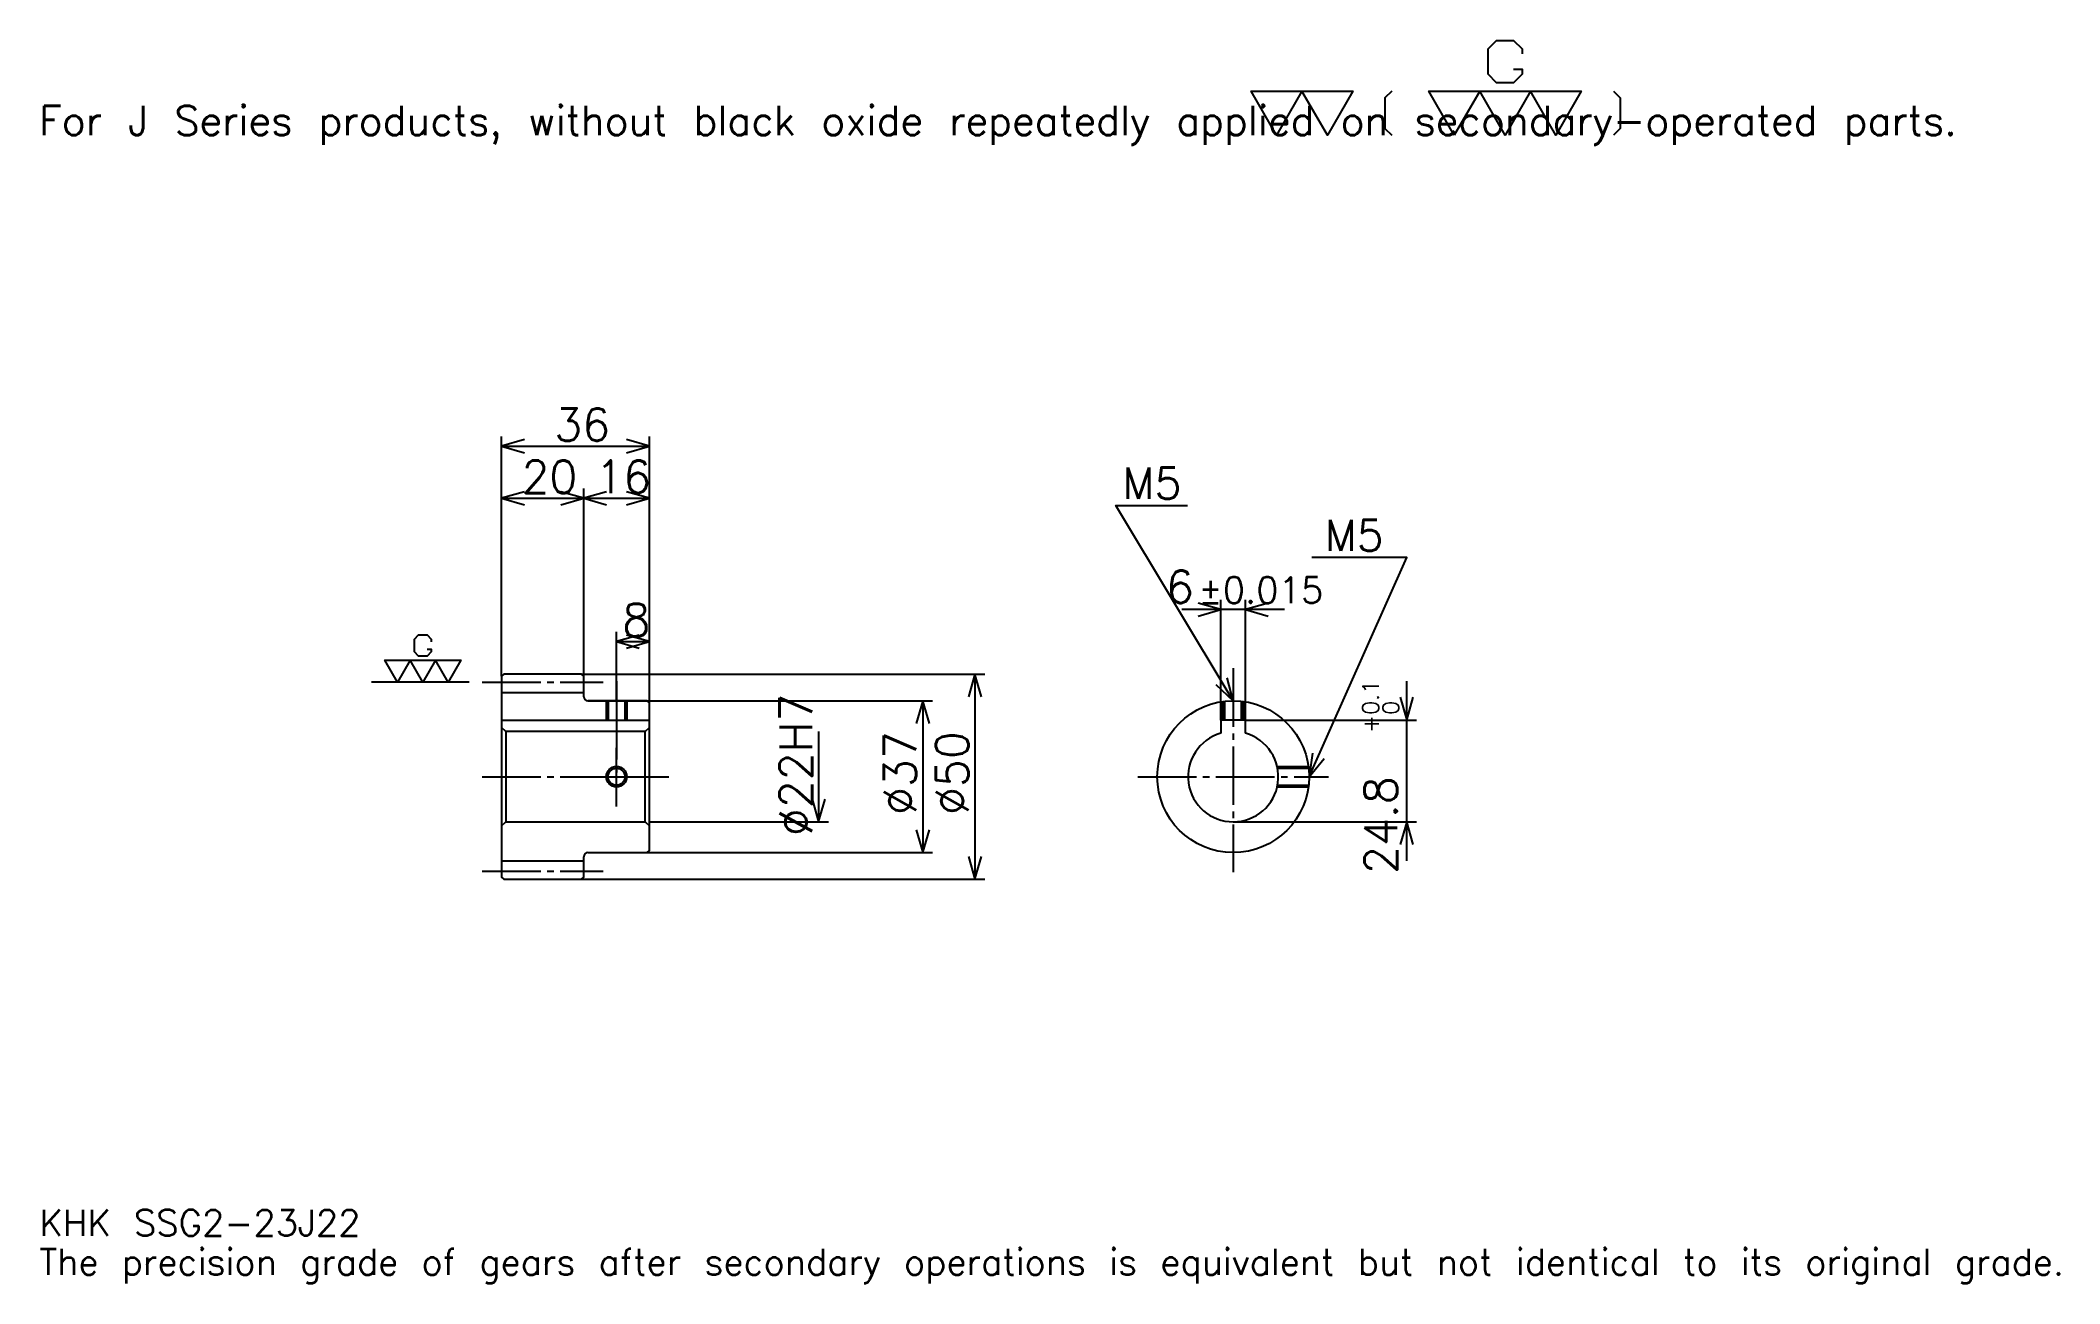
# Model space of a CAD drawing. Extents: x 16 to 508, y 6 to 309.
import ezdxf

# ---------------------------------------------------------------- set-up
doc = ezdxf.new("R2010")
doc.units = 0
doc.linetypes.add('DASHDOT', pattern=[19.04348, 14.282609, -1.586957, 1.586957, -1.586957])
doc.layers.get('0').update_dxf_attribs({"linetype": 'CONTINUOUS'})
doc.layers.add('DASHDOT', color=6, linetype='DASHDOT')
doc.styles.add('KANJI', font='TXT', dxfattribs={"bigfont": 'BIGFONT'})

msp = doc.modelspace()

# ---------------------------------------------------------------- linework, layer by layer
at = {"color": 5}
for p, q in [((128.543472, 154.336945), (128.543472, 212.260864)), ((164.543472, 154.336945), (164.543472, 212.260864)), ((128.543472, 209.880432), (164.543472, 209.880432)), ((128.543472, 197.184769), (148.543472, 197.184769)), ((148.543472, 154.336945), (148.543472, 199.565201)), ((148.543472, 197.184769), (164.543472, 197.184769)), ((303.82608, 143.136948), (303.82608, 172.434769)), ((309.82608, 143.136948), (309.82608, 172.434769)), ((319.347839, 170.054337), (294.304321, 170.054337)), ((156.543472, 154.336945), (156.543472, 164.652161)), ((156.543472, 162.271729), (164.543472, 162.271729)), ((128.543472, 153.836945), (128.543472, 154.336945)), ((148.043472, 154.336945), (164.543472, 154.336945)), ((148.543472, 153.836945), (148.543472, 154.336945)), ((156.543472, 147.836945), (156.543472, 154.336945)), ((156.543472, 147.836945), (156.543472, 154.336945)), ((164.543472, 154.336945), (246.271729, 154.336945)), ((164.543472, 147.336945), (164.543472, 154.336945)), ((243.891296, 154.336945), (243.891296, 104.336945)), ((349.130432, 108.815208), (349.130432, 152.658691)), ((149.543472, 147.836945), (164.543472, 147.836945)), ((164.543472, 147.836945), (233.57608, 147.836945)), ((231.195648, 147.836945), (231.195648, 110.836945)), ((309.82608, 143.136948), (351.510864, 143.136948)), ((205.804337, 140.336945), (205.804337, 118.336945)), ((164.543472, 118.336945), (208.184769, 118.336945)), ((306.82608, 118.336945), (351.510864, 118.336945)), ((149.543472, 110.836945), (164.543472, 110.836945)), ((164.543472, 110.836945), (233.57608, 110.836945)), ((148.043472, 104.336945), (164.543472, 104.336945)), ((164.543472, 104.336945), (246.271729, 104.336945))]:
    msp.add_line(p, q, dxfattribs=at)
at = {"color": 7}
msp.add_line((120.608688, 152.336945), (96.804344, 152.336945), dxfattribs=at)
at = {"color": 4}
for p, q in [((128.543472, 149.836945), (148.543472, 149.836945)), ((128.543472, 143.136948), (164.543472, 143.136948)), ((129.543472, 140.336945), (129.543472, 118.336945)), ((163.543472, 140.336945), (164.543472, 141.336945)), ((163.543472, 118.336945), (164.543472, 117.336945)), ((128.543472, 108.836945), (148.543472, 108.836945))]:
    msp.add_line(p, q, dxfattribs=at)
at = {"color": 7}
for points in [[(375.156525, 301.743896), (377.219543, 301.743896), (377.219543, 300.506073), (375.156525, 298.443024), (371.030426, 298.443024), (368.967377, 300.506073), (368.967377, 306.69519), (371.030426, 308.75824), (375.156525, 308.75824), (377.219543, 306.69519), (377.219543, 305.457367)], [(317.391296, 285.652161), (311.202179, 296.379974), (335.958679, 296.379974), (329.769562, 285.652161), (323.580414, 296.379974), (317.391296, 285.652161)], [(345.4487, 296.379974), (343.798248, 294.729553), (343.798248, 287.302582), (345.4487, 285.652161)], [(360.71521, 285.652161), (354.526062, 296.379974), (391.660858, 296.379974), (385.471741, 285.652161), (379.282593, 296.379974), (373.093475, 285.652161), (366.904358, 296.379974), (360.71521, 285.652161)], [(399.500427, 296.379974), (401.150848, 294.729553), (401.150848, 287.302582), (399.500427, 285.652161)], [(110.372818, 160.382812), (111.404343, 160.382812), (111.404343, 159.763901), (110.372818, 158.732376), (108.309776, 158.732376), (107.278259, 159.763901), (107.278259, 162.858459), (108.309776, 163.889984), (110.372818, 163.889984), (111.404343, 162.858459), (111.404343, 162.239563)], [(103.152168, 152.336945), (100.057602, 157.700851), (118.624992, 157.700851), (115.530426, 152.336945), (112.435867, 157.700851), (109.341301, 152.336945), (106.246735, 157.700851), (103.152168, 152.336945)]]:
    msp.add_lwpolyline(points, dxfattribs=at)
at = {"color": 5}
for points in [[(134.097824, 211.467377), (128.543472, 209.880432), (134.097824, 208.293457)], [(158.98912, 208.293457), (164.543472, 209.880432), (158.98912, 211.467377)], [(134.097824, 198.771729), (128.543472, 197.184769), (134.097824, 195.597809)], [(142.98912, 195.597809), (148.543472, 197.184769), (142.98912, 198.771729)], [(154.097824, 198.771729), (148.543472, 197.184769), (154.097824, 195.597809)], [(158.98912, 195.597809), (164.543472, 197.184769), (158.98912, 198.771729)], [(306.82608, 147.836945), (278.260864, 195.445648), (295.717407, 195.445648)], [(325.32608, 129.336945), (349.130432, 182.749985), (325.960876, 182.749985)], [(298.271729, 168.467377), (303.82608, 170.054337), (298.271729, 171.641296)], [(315.380432, 171.641296), (309.82608, 170.054337), (315.380432, 168.467377)], [(162.097824, 163.858688), (156.543472, 162.271729), (162.097824, 160.684769)], [(158.98912, 160.684769), (164.543472, 162.271729), (158.98912, 163.858688)], [(245.478256, 148.782593), (243.891296, 154.336945), (242.304337, 148.782593)], [(302.607605, 151.783279), (306.82608, 147.836945), (305.329193, 153.416245)], [(232.782608, 142.282593), (231.195648, 147.836945), (229.608688, 142.282593)], [(347.543457, 148.691284), (349.130432, 143.136948), (350.717407, 148.691284)], [(326.137573, 135.056274), (325.32608, 129.336945), (329.036621, 133.764267)], [(204.217377, 123.891296), (205.804337, 118.336945), (207.391296, 123.891296)], [(350.717407, 112.782593), (349.130432, 118.336945), (347.543457, 112.782593)], [(229.608688, 116.391296), (231.195648, 110.836945), (232.782608, 116.391296)], [(242.304337, 109.891296), (243.891296, 104.336945), (245.478256, 109.891296)]]:
    msp.add_lwpolyline(points, dxfattribs=at)
at = {"color": 4}
for points in [[(148.543472, 148.836945), (148.543472, 153.836945), (148.043472, 154.336945), (129.043472, 154.336945), (128.543472, 153.836945), (128.543472, 117.336945)], [(149.543472, 110.836945), (164.043472, 110.836945), (164.543472, 111.336945), (164.543472, 147.336945), (164.043472, 147.836945), (149.543472, 147.836945)], [(154.043472, 147.836945), (154.043472, 143.136948)], [(154.47847, 147.836945), (154.47847, 143.136948)], [(158.608475, 147.836945), (158.608475, 143.136948)], [(159.043472, 147.836945), (159.043472, 143.136948)], [(304.32608, 143.136948), (304.32608, 147.667252)], [(304.761078, 143.136948), (304.761078, 147.721329)], [(308.891083, 143.136948), (308.891083, 147.721329)], [(309.32608, 143.136948), (309.32608, 147.667252)], [(309.82608, 139.919952), (309.82608, 143.136948), (303.82608, 143.136948), (303.82608, 139.919952)], [(128.543472, 117.336945), (129.543472, 118.336945), (163.543472, 118.336945), (163.543472, 140.336945), (129.543472, 140.336945), (128.543472, 141.336945)], [(317.538208, 131.836945), (325.156372, 131.836945)], [(317.630493, 131.401947), (325.210449, 131.401947)], [(317.538208, 126.836945), (325.156372, 126.836945)], [(317.630493, 127.271942), (325.210449, 127.271942)], [(128.543472, 117.336945), (128.543472, 104.836945), (129.043472, 104.336945), (148.043472, 104.336945), (148.543472, 104.836945), (148.543472, 109.836945)]]:
    msp.add_lwpolyline(points, dxfattribs=at)
for centre, radius in [((306.82608, 129.336945), 18.5), ((156.543472, 129.336945), 2.065)]:
    msp.add_circle(centre, radius, dxfattribs=at)
at = {"color": 7}
msp.add_circle((156.543472, 129.336945), 2.5, dxfattribs=at)
at = {"color": 4}
for centre, radius, start, end in [((149.543472, 148.836945), 1, 180, 270), ((306.82608, 129.336945), 11, 105.82662089, 74.17337911), ((149.543472, 109.836945), 1, 90, 180)]:
    msp.add_arc(centre, radius, start, end, dxfattribs=at)
at = {"layer": 'DASHDOT', "color": 7}
for p, q in [((306.82608, 155.771729), (306.82608, 106.076073)), ((123.7826, 152.336945), (153.304337, 152.336945)), ((156.543472, 147.836945), (156.543472, 129.336945)), ((123.7826, 129.336945), (169.304337, 129.336945)), ((283.565216, 129.336945), (330.086945, 129.336945)), ((123.7826, 106.336945), (153.304337, 106.336945))]:
    msp.add_line(p, q, dxfattribs=at)
for points in [[(156.543472, 152.597809), (156.543472, 138.376068)], [(156.543472, 122.076073), (156.543472, 136.597809)], [(149.282608, 129.336945), (163.804337, 129.336945)]]:
    msp.add_lwpolyline(points, dxfattribs=at)

# ---------------------------------------------------------------- texts
at = {"color": 7, "style": 'KANJI'}
for s, height, p in [('For J Series products, without black oxide repeatedly applied on secondary-operated parts.', 7.141304, (15.869565, 285.652161)), ('36', 7.934783, (141.385864, 211.149994)), ('20', 7.934783, (133.385864, 198.45433)), ('16', 7.934783, (151.385864, 198.45433)), ('M5', 7.617392, (279.847839, 197.032593)), ('M5', 7.617392, (329.134766, 184.336945)), ('6', 7.934783, (290.447113, 171.641296)), ('%%p0.015', 6.347826, (298.301575, 171.641296)), ('8', 7.934783, (157.964661, 163.54129)), ('KHK SSG2-23J22', 6.347826, (15.869565, 17.456522)), ('The precision grade of gears after secondary operations is equivalent but not identical to its original grade.', 6.347826, (15.869565, 7.934783))]:
    msp.add_text(s, height=height, dxfattribs=at).set_placement(p)
for s, height, p in [('%%c22H7', 7.934783, (204.217377, 114.855965)), ('0.1', 3.967391, (342.306519, 144.420395)), ('+', 3.967391, (342.306519, 139.976913)), ('0', 3.967391, (347.226074, 144.420395)), ('%%c37', 7.934783, (229.608688, 120.013573)), ('%%c50', 7.934783, (242.304337, 120.01358)), ('24.8', 7.934783, (346.75, 105.632034))]:
    msp.add_text(s, height=height, rotation=90, dxfattribs=at).set_placement(p)

doc.saveas('drawing.dxf')
